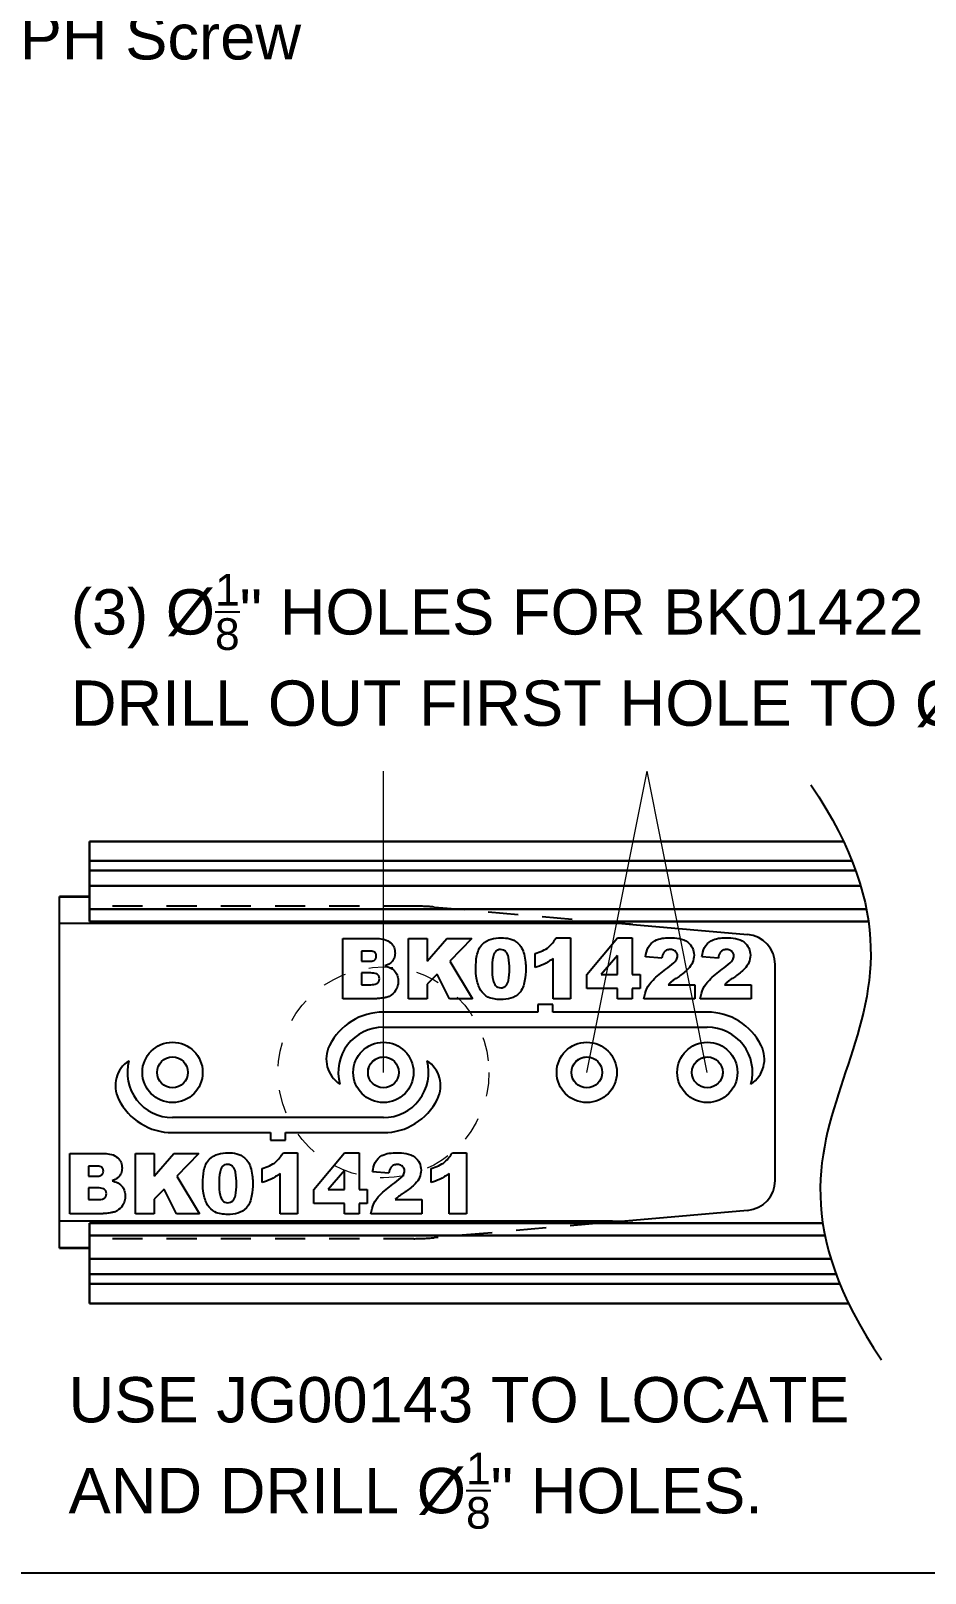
# Model space of a CAD drawing. Extents: x -1.2 to 11.7, y -13.3 to 0.
# Drawn here: x 3.71 to 7.42, y -13.31 to -6.91 of the extents above; entities that cross this region are included whole.
import ezdxf
from ezdxf import colors
from ezdxf.entities.mleader import LeaderData, LeaderLine
from ezdxf.math import Vec2, Vec3

# ---------------------------------------------------------------- set-up
doc = ezdxf.new("R2010")
doc.units = 0
doc.header["$LTSCALE"] = 0.5
doc.header["$MEASUREMENT"] = 0
doc.linetypes.add('HIDDEN', pattern=[0.375, 0.25, -0.125])
for name, color, linetype in [('Dimension', 10, 'CONTINUOUS'), ('FAB DWG', 221, 'CONTINUOUS'), ('Housing', 150, 'CONTINUOUS')]:
    doc.layers.add(name, color=color, linetype=linetype)
doc.layers.add('Jig', color=41, linetype='CONTINUOUS', lineweight=13)
doc.layers.add('Text-Unprinted', color=131, linetype='CONTINUOUS', plot=False)
doc.styles.get("Standard").update_dxf_attribs({"font": 'arial.ttf'})

msp = doc.modelspace()

# ---------------------------------------------------------------- linework, layer by layer
at = {"layer": 'Dimension', "lineweight": 15, "ltscale": 0.5, "transparency": 16777216}
for p, q in [((5.1728, -11.2305), (5.1728, -9.9805)), ((6.0165, -11.2305), (6.2665, -9.9805)), ((6.5165, -11.2305), (6.2665, -9.9805))]:
    msp.add_line(p, q, dxfattribs=at)
at = {"layer": 'Dimension', "transparency": 16777216}
for points in [[(2.7389, -7.3014), (3.8872, -8.5595), (3.1675, -10.1033), (2.5841, -11.6177), (3.0987, -12.2446)], [(6.9466, -10.0375), (7.3056, -10.5737), (7.0931, -11.2305), (6.8698, -11.8783), (7.2395, -12.4235)]]:
    msp.add_open_spline(points, degree=3, dxfattribs=at)
at = {"layer": 'Housing', "lineweight": 30, "transparency": 16777216}
for p, q in [((3.954, -10.2721), (7.0815, -10.2721)), ((3.954, -10.6044), (3.954, -10.2721)), ((3.954, -10.3531), (7.1169, -10.3531)), ((3.954, -10.3933), (7.1321, -10.3933)), ((3.954, -10.4567), (7.1529, -10.4567)), ((3.954, -10.5538), (7.1767, -10.5538)), ((7.1852, -10.6044), (3.954, -10.6044)), ((3.954, -11.8565), (3.954, -12.1889)), ((6.9952, -11.8565), (3.954, -11.8565)), ((3.954, -11.9071), (7.0042, -11.9071)), ((3.954, -12.0042), (7.0289, -12.0042)), ((3.954, -12.0676), (7.0504, -12.0676)), ((3.954, -12.1079), (7.0661, -12.1079)), ((3.954, -12.1889), (7.1023, -12.1889))]:
    msp.add_line(p, q, dxfattribs=at)
at = {"layer": 'Housing', "linetype": 'HIDDEN', "lineweight": 15, "ltscale": 0.5, "transparency": 16777216}
for centre, radius in [((5.1728, -11.2305), 0.4375), ((5.1728, -11.2305), 0.0625), ((6.0165, -11.2305), 0.0625), ((6.5165, -11.2305), 0.0625)]:
    msp.add_circle(centre, radius, dxfattribs=at)
at = {"layer": 'Jig', "linetype": 'Continuous', "lineweight": 25, "transparency": 16777216}
for p, q in [((3.829, -11.9605), (3.829, -10.5005)), ((3.954, -10.5005), (3.829, -10.5005)), ((3.954, -10.5037), (3.829, -10.5037)), ((6.123, -10.6126), (3.829, -10.6126)), ((6.0717, -10.6044), (6.2081, -10.6164)), ((6.2081, -10.6164), (6.6837, -10.658)), ((5.0037, -10.6751), (5.147, -10.6751)), ((5.0037, -10.9251), (5.0037, -10.6751)), ((5.2764, -10.6751), (5.3544, -10.6751)), ((5.2764, -10.9251), (5.2764, -10.6751)), ((5.3544, -10.7696), (5.4359, -10.6751)), ((5.3544, -10.6751), (5.3544, -10.7696)), ((5.4359, -10.6751), (5.5394, -10.6751)), ((5.5394, -10.6751), (5.4481, -10.7687)), ((5.8901, -10.6719), (5.9485, -10.6719)), ((5.9485, -10.6719), (5.9485, -10.9251)), ((6.0167, -10.8248), (6.1433, -10.6719)), ((6.1433, -10.6719), (6.205, -10.6719)), ((6.205, -10.6719), (6.205, -10.8245)), ((5.0816, -10.7271), (5.0816, -10.7693)), ((5.1136, -10.7271), (5.0816, -10.7271)), ((5.8024, -10.7952), (5.8024, -10.7368)), ((6.1433, -10.7459), (6.0766, -10.8245)), ((6.1433, -10.8245), (6.1433, -10.7459)), ((6.3284, -10.7563), (6.2602, -10.751)), ((6.5622, -10.7563), (6.494, -10.751)), ((5.0816, -10.7693), (5.1131, -10.7693)), ((5.4481, -10.7687), (5.5427, -10.9251)), ((5.8771, -10.9251), (5.8771, -10.758)), ((6.7978, -11.6784), (6.7978, -10.7825)), ((5.0816, -10.818), (5.0816, -10.8667)), ((5.1204, -10.818), (5.0816, -10.818)), ((5.0816, -10.8667), (5.1205, -10.8667)), ((5.3953, -10.8228), (5.3544, -10.8647)), ((5.3544, -10.8647), (5.3544, -10.9251)), ((5.4475, -10.9251), (5.3953, -10.8228)), ((6.0167, -10.8829), (6.0167, -10.8248)), ((6.0766, -10.8245), (6.1433, -10.8245)), ((6.205, -10.8245), (6.2375, -10.8245)), ((6.2375, -10.8245), (6.2375, -10.8829)), ((6.3542, -10.8667), (6.4648, -10.8667)), ((6.4648, -10.8667), (6.4648, -10.9251)), ((6.5879, -10.8667), (6.6985, -10.8667)), ((6.6985, -10.8667), (6.6985, -10.9251)), ((5.1367, -10.9251), (5.0037, -10.9251)), ((5.3544, -10.9251), (5.2764, -10.9251)), ((5.5427, -10.9251), (5.4475, -10.9251)), ((5.9485, -10.9251), (5.8771, -10.9251)), ((6.1433, -10.8829), (6.0167, -10.8829)), ((6.1433, -10.9251), (6.1433, -10.8829)), ((6.205, -10.9251), (6.1433, -10.9251)), ((6.205, -10.8829), (6.205, -10.9251)), ((6.2375, -10.8829), (6.205, -10.8829)), ((6.4648, -10.9251), (6.2537, -10.9251)), ((6.6985, -10.9251), (6.4875, -10.9251)), ((5.8134, -10.9805), (5.1728, -10.9805)), ((5.8759, -10.9492), (5.8134, -10.9492)), ((5.8134, -10.9492), (5.8134, -10.9805)), ((5.8759, -10.9805), (5.8759, -10.9492)), ((6.5165, -10.9805), (5.8759, -10.9805)), ((5.1728, -11.043), (6.5165, -11.043)), ((5.1728, -11.418), (4.2978, -11.418)), ((4.2978, -11.4805), (4.704, -11.4805)), ((4.704, -11.4805), (4.704, -11.5117)), ((4.704, -11.5117), (4.7665, -11.5117)), ((4.7665, -11.5117), (4.7665, -11.4805)), ((4.7665, -11.4805), (5.1728, -11.4805)), ((3.8712, -11.5671), (4.0145, -11.5671)), ((3.8712, -11.8171), (3.8712, -11.5671)), ((4.1439, -11.5671), (4.2219, -11.5671)), ((4.1439, -11.8171), (4.1439, -11.5671)), ((4.2219, -11.6615), (4.3034, -11.5671)), ((4.2219, -11.5671), (4.2219, -11.6615)), ((4.3034, -11.5671), (4.4069, -11.5671)), ((4.4069, -11.5671), (4.3156, -11.6606)), ((4.7576, -11.5638), (4.816, -11.5638)), ((4.816, -11.5638), (4.816, -11.8171)), ((4.8842, -11.7168), (5.0108, -11.5638)), ((5.0108, -11.5638), (5.0725, -11.5638)), ((5.0725, -11.5638), (5.0725, -11.7164)), ((5.4589, -11.5638), (5.5173, -11.5638)), ((5.5173, -11.5638), (5.5173, -11.8171)), ((3.9491, -11.619), (3.9491, -11.6612)), ((3.9811, -11.619), (3.9491, -11.619)), ((4.6699, -11.6872), (4.6699, -11.6288)), ((5.0108, -11.6378), (4.9441, -11.7164)), ((5.0108, -11.7164), (5.0108, -11.6378)), ((5.1959, -11.6482), (5.1277, -11.6429)), ((5.3712, -11.6872), (5.3712, -11.6288)), ((3.9491, -11.6612), (3.9806, -11.6612)), ((3.9491, -11.7099), (3.9491, -11.7586)), ((3.9878, -11.7099), (3.9491, -11.7099)), ((4.3156, -11.6606), (4.4102, -11.8171)), ((4.7446, -11.8171), (4.7446, -11.6499)), ((5.4459, -11.8171), (5.4459, -11.6499)), ((3.9491, -11.7586), (3.988, -11.7586)), ((4.2628, -11.7148), (4.2219, -11.7566)), ((4.2219, -11.7566), (4.2219, -11.8171)), ((4.315, -11.8171), (4.2628, -11.7148)), ((4.8842, -11.7749), (4.8842, -11.7168)), ((5.0108, -11.7749), (4.8842, -11.7749)), ((4.9441, -11.7164), (5.0108, -11.7164)), ((5.0108, -11.8171), (5.0108, -11.7749)), ((5.0725, -11.7164), (5.105, -11.7164)), ((5.0725, -11.7749), (5.0725, -11.8171)), ((5.105, -11.7749), (5.0725, -11.7749)), ((5.105, -11.7164), (5.105, -11.7749)), ((5.2217, -11.7586), (5.3323, -11.7586)), ((5.3323, -11.7586), (5.3323, -11.8171)), ((4.0042, -11.8171), (3.8712, -11.8171)), ((4.2219, -11.8171), (4.1439, -11.8171)), ((4.4102, -11.8171), (4.315, -11.8171)), ((4.816, -11.8171), (4.7446, -11.8171)), ((5.0725, -11.8171), (5.0108, -11.8171)), ((5.3323, -11.8171), (5.1212, -11.8171)), ((5.5173, -11.8171), (5.4459, -11.8171)), ((6.6837, -11.8029), (6.2081, -11.8446)), ((6.123, -11.8483), (3.829, -11.8483)), ((6.2081, -11.8446), (6.0717, -11.8565)), ((3.829, -11.9573), (3.954, -11.9573)), ((3.829, -11.9605), (3.954, -11.9605))]:
    msp.add_line(p, q, dxfattribs=at)
at = {"layer": 'Jig', "linetype": 'HIDDEN', "lineweight": 25, "transparency": 16777216}
for p, q in [((5.2983, -10.5405), (3.954, -10.5405)), ((5.3834, -10.5442), (6.0717, -10.6044)), ((6.0717, -11.8565), (5.3834, -11.9167)), ((5.2983, -11.9205), (3.954, -11.9205))]:
    msp.add_line(p, q, dxfattribs=at)
at = {"layer": 'Jig', "linetype": 'Continuous', "lineweight": 25, "transparency": 16777216}
for centre, radius in [((4.2978, -11.2305), 0.125), ((5.1728, -11.2305), 0.125), ((6.0165, -11.2305), 0.125), ((6.5165, -11.2305), 0.125), ((4.2978, -11.2305), 0.064), ((5.1728, -11.2305), 0.064), ((6.0165, -11.2305), 0.064), ((6.5165, -11.2305), 0.064)]:
    msp.add_circle(centre, radius, dxfattribs=at)
for centre, radius, start, end in [((6.6728, -10.7825), 0.125, 0, 85), ((5.1728, -11.2305), 0.25, 90, 153.59038), ((6.5165, -11.2305), 0.25, 26.40962, 90), ((5.1728, -11.2305), 0.1875, 90, 195), ((6.5165, -11.2305), 0.1875, 345, 90), ((5.0608, -11.1749), 0.125, 153.59038, 236.40962), ((6.6285, -11.1749), 0.125, 303.59038, 26.40962), ((4.1858, -11.2861), 0.125, 123.59038, 206.40962), ((4.2978, -11.2305), 0.1875, 165, 270), ((5.1728, -11.2305), 0.1875, 270, 15), ((5.2847, -11.2861), 0.125, 333.59038, 56.40962), ((4.2978, -11.2305), 0.25, 206.40962, 270), ((5.1728, -11.2305), 0.25, 270, 333.59038), ((6.6728, -11.6784), 0.125, 275, 0)]:
    msp.add_arc(centre, radius, start, end, dxfattribs=at)
at = {"layer": 'Jig', "linetype": 'HIDDEN', "lineweight": 25, "transparency": 16777216}
for centre, major_axis, start_param, end_param in [((5.3725, -10.6688), (-0.3526, 0.0308), 4.712389, 4.955215), ((5.3725, -11.7922), (0.3526, 0.0308), 4.469563, 4.712389)]:
    msp.add_ellipse(centre, major_axis=major_axis, ratio=0.353184, start_param=start_param, end_param=end_param, dxfattribs=at)
at = {"layer": 'Jig', "linetype": 'Continuous', "lineweight": 25, "transparency": 16777216}
for centre, major_axis, start_param, end_param in [((6.1972, -10.7409), (-0.3526, 0.0308), 4.712389, 4.955215), ((6.1972, -11.72), (0.3526, 0.0308), 4.469563, 4.712389)]:
    msp.add_ellipse(centre, major_axis=major_axis, ratio=0.353184, start_param=start_param, end_param=end_param, dxfattribs=at)
for points, knots in [([(5.147, -10.6751), (5.1571, -10.6756), (5.1773, -10.6767), (5.2027, -10.6904), (5.2187, -10.7118), (5.2204, -10.7276), (5.2213, -10.7355)], [0, 0, 0, 0, 0.280855, 0.560066, 0.780046, 1, 1, 1, 1]), ([(5.5557, -10.7991), (5.5562, -10.7813), (5.5572, -10.7459), (5.5768, -10.6971), (5.6193, -10.6741), (5.6472, -10.6726), (5.6613, -10.6719)], [0, 0, 0, 0, 0.281491, 0.559748, 0.77913, 1, 1, 1, 1]), ([(5.6613, -10.6719), (5.6733, -10.6723), (5.6973, -10.6733), (5.7279, -10.6891), (5.7479, -10.7133), (5.7536, -10.7314), (5.7564, -10.7404)], [0, 0, 0, 0, 0.280493, 0.559597, 0.779659, 1, 1, 1, 1]), ([(5.8024, -10.7368), (5.8229, -10.7299), (5.8594, -10.7175), (5.8807, -10.6858), (5.8901, -10.6719)], [0, 0, 0, 0, 0.560663, 1, 1, 1, 1]), ([(6.2602, -10.751), (6.2626, -10.7375), (6.2674, -10.7108), (6.2954, -10.6824), (6.3292, -10.6728), (6.3503, -10.6722), (6.3609, -10.6719)], [0, 0, 0, 0, 0.2806228, 0.5584158, 0.7787536, 1, 1, 1, 1]), ([(6.3609, -10.6719), (6.374, -10.6722), (6.4001, -10.6728), (6.4351, -10.6862), (6.4577, -10.7131), (6.4602, -10.7337), (6.4615, -10.744)], [0, 0, 0, 0, 0.281517, 0.560668, 0.780351, 1, 1, 1, 1]), ([(6.494, -10.751), (6.4964, -10.7375), (6.5011, -10.7108), (6.5292, -10.6824), (6.5629, -10.6728), (6.584, -10.6722), (6.5946, -10.6719)], [0, 0, 0, 0, 0.280623, 0.558416, 0.778754, 1, 1, 1, 1]), ([(6.5946, -10.6719), (6.6077, -10.6722), (6.6338, -10.6728), (6.6688, -10.6862), (6.6914, -10.7131), (6.694, -10.7337), (6.6953, -10.744)], [0, 0, 0, 0, 0.281517, 0.560668, 0.780351, 1, 1, 1, 1]), ([(5.1131, -10.7693), (5.1205, -10.7692), (5.1297, -10.769), (5.1383, -10.7626), (5.1425, -10.7567), (5.143, -10.7513), (5.1433, -10.7477)], [0, 0, 0, 0, 0.499034, 0.624473, 0.750181, 1, 1, 1, 1]), ([(5.1433, -10.7477), (5.1429, -10.7442), (5.1424, -10.739), (5.1381, -10.7334), (5.1296, -10.7274), (5.1207, -10.7272), (5.1136, -10.7271)], [0, 0, 0, 0, 0.24937, 0.374958, 0.500628, 1, 1, 1, 1]), ([(5.2213, -10.7355), (5.2205, -10.7432), (5.2192, -10.7569), (5.2108, -10.7677), (5.207, -10.7724)], [0, 0, 0, 0, 0.559379, 1, 1, 1, 1]), ([(5.6589, -10.7206), (5.6548, -10.7209), (5.6467, -10.7216), (5.6332, -10.7317), (5.6242, -10.7597), (5.624, -10.7838), (5.6239, -10.7999)], [0, 0, 0, 0, 0.124956, 0.249616, 0.49815, 1, 1, 1, 1]), ([(5.6953, -10.8017), (5.6952, -10.7852), (5.6951, -10.7605), (5.6853, -10.732), (5.6714, -10.7217), (5.6631, -10.7209), (5.6589, -10.7206)], [0, 0, 0, 0, 0.5018497, 0.750295, 0.8750626, 1, 1, 1, 1]), ([(5.7564, -10.7404), (5.7587, -10.7511), (5.7628, -10.7702), (5.7633, -10.7897), (5.7635, -10.7982)], [0, 0, 0, 0, 0.559917, 1, 1, 1, 1]), ([(6.3626, -10.7206), (6.3574, -10.721), (6.3471, -10.722), (6.3323, -10.7349), (6.3299, -10.7482), (6.3284, -10.7563)], [0, 0, 0, 0, 0.280648, 0.559426, 1, 1, 1, 1]), ([(6.3441, -10.8027), (6.3555, -10.7944), (6.3715, -10.7828), (6.3896, -10.764), (6.3921, -10.753), (6.3933, -10.7475)], [0, 0, 0, 0, 0.5616127, 0.7817748, 1, 1, 1, 1]), ([(6.3933, -10.7475), (6.3927, -10.7432), (6.3914, -10.7347), (6.3826, -10.726), (6.3727, -10.7212), (6.366, -10.7208), (6.3626, -10.7206)], [0, 0, 0, 0, 0.278882, 0.558608, 0.779176, 1, 1, 1, 1]), ([(6.4615, -10.744), (6.4602, -10.7545), (6.4575, -10.7756), (6.4344, -10.8066), (6.4125, -10.8224), (6.3991, -10.8321)], [0, 0, 0, 0, 0.279129, 0.558974, 1, 1, 1, 1]), ([(6.5964, -10.7206), (6.5912, -10.721), (6.5809, -10.722), (6.5661, -10.7349), (6.5637, -10.7482), (6.5622, -10.7563)], [0, 0, 0, 0, 0.2806478, 0.5594256, 1, 1, 1, 1]), ([(6.5778, -10.8027), (6.5893, -10.7944), (6.6052, -10.7828), (6.6234, -10.764), (6.6259, -10.753), (6.6271, -10.7475)], [0, 0, 0, 0, 0.561613, 0.781775, 1, 1, 1, 1]), ([(6.6271, -10.7475), (6.6265, -10.7432), (6.6252, -10.7347), (6.6164, -10.726), (6.6064, -10.7212), (6.5998, -10.7208), (6.5964, -10.7206)], [0, 0, 0, 0, 0.278882, 0.558608, 0.779176, 1, 1, 1, 1]), ([(6.6953, -10.744), (6.6939, -10.7545), (6.6912, -10.7756), (6.6681, -10.8066), (6.6463, -10.8224), (6.6329, -10.8321)], [0, 0, 0, 0, 0.279129, 0.558974, 1, 1, 1, 1]), ([(5.207, -10.7724), (5.2024, -10.7764), (5.1941, -10.7835), (5.1838, -10.7871), (5.1793, -10.7886)], [0, 0, 0, 0, 0.559166, 1, 1, 1, 1]), ([(5.1793, -10.7886), (5.1876, -10.791), (5.2041, -10.7958), (5.2231, -10.8116), (5.2329, -10.8319), (5.2338, -10.8454), (5.2342, -10.8522)], [0, 0, 0, 0, 0.280595, 0.559686, 0.779638, 1, 1, 1, 1]), ([(5.5751, -10.8891), (5.5684, -10.873), (5.5565, -10.844), (5.5559, -10.8129), (5.5557, -10.7991)], [0, 0, 0, 0, 0.558507, 1, 1, 1, 1]), ([(5.6239, -10.7999), (5.624, -10.816), (5.6241, -10.8403), (5.634, -10.8678), (5.6471, -10.8784), (5.6552, -10.8792), (5.6593, -10.8797)], [0, 0, 0, 0, 0.501702, 0.750445, 0.875181, 1, 1, 1, 1]), ([(5.6593, -10.8797), (5.6633, -10.8793), (5.6714, -10.8785), (5.6815, -10.8712), (5.688, -10.861), (5.6954, -10.838), (5.6953, -10.8178), (5.6953, -10.8017)], [0, 0, 0, 0, 0.124746, 0.249408, 0.374355, 0.499578, 1, 1, 1, 1]), ([(5.7635, -10.7982), (5.7628, -10.8161), (5.7615, -10.8517), (5.744, -10.9016), (5.7018, -10.9264), (5.6736, -10.9277), (5.6594, -10.9284)], [0, 0, 0, 0, 0.281466, 0.560523, 0.779204, 1, 1, 1, 1]), ([(5.8771, -10.758), (5.8641, -10.7669), (5.841, -10.7829), (5.8142, -10.7915), (5.8024, -10.7952)], [0, 0, 0, 0, 0.559663, 1, 1, 1, 1]), ([(6.2537, -10.9251), (6.2568, -10.9107), (6.2631, -10.8818), (6.2953, -10.839), (6.3256, -10.8165), (6.3441, -10.8027)], [0, 0, 0, 0, 0.279558, 0.55925, 1, 1, 1, 1]), ([(6.4875, -10.9251), (6.4906, -10.9107), (6.4968, -10.8818), (6.5291, -10.839), (6.5593, -10.8165), (6.5778, -10.8027)], [0, 0, 0, 0, 0.279558, 0.55925, 1, 1, 1, 1]), ([(5.1563, -10.8416), (5.1558, -10.8375), (5.1549, -10.8313), (5.1495, -10.825), (5.1392, -10.8183), (5.1287, -10.8181), (5.1204, -10.818)], [0, 0, 0, 0, 0.248884, 0.374616, 0.500146, 1, 1, 1, 1]), ([(5.1205, -10.8667), (5.1291, -10.8664), (5.1398, -10.8661), (5.15, -10.8588), (5.1551, -10.852), (5.1558, -10.8457), (5.1563, -10.8416)], [0, 0, 0, 0, 0.498979, 0.624624, 0.750362, 1, 1, 1, 1]), ([(5.2342, -10.8522), (5.2338, -10.859), (5.2328, -10.8726), (5.2229, -10.8955), (5.209, -10.9065), (5.2006, -10.9132)], [0, 0, 0, 0, 0.280872, 0.561572, 1, 1, 1, 1]), ([(6.3991, -10.8321), (6.3938, -10.8357), (6.385, -10.8416), (6.3729, -10.8501), (6.3633, -10.8581), (6.3572, -10.8638), (6.3542, -10.8667)], [0, 0, 0, 0, 0.3400423, 0.5600456, 0.7799907, 1, 1, 1, 1]), ([(6.6329, -10.8321), (6.6275, -10.8357), (6.6188, -10.8416), (6.6067, -10.8501), (6.597, -10.8581), (6.591, -10.8638), (6.5879, -10.8667)], [0, 0, 0, 0, 0.340042, 0.560046, 0.779991, 1, 1, 1, 1]), ([(5.1713, -10.9216), (5.1649, -10.9225), (5.1534, -10.9241), (5.1418, -10.9248), (5.1367, -10.9251)], [0, 0, 0, 0, 0.560095, 1, 1, 1, 1]), ([(5.2006, -10.9132), (5.1953, -10.9155), (5.1859, -10.9196), (5.1758, -10.921), (5.1713, -10.9216)], [0, 0, 0, 0, 0.559347, 1, 1, 1, 1]), ([(5.6594, -10.9284), (5.6405, -10.9273), (5.6068, -10.9253), (5.5848, -10.9002), (5.5751, -10.8891)], [0, 0, 0, 0, 0.560178, 1, 1, 1, 1]), ([(4.0145, -11.5671), (4.0246, -11.5676), (4.0447, -11.5686), (4.0702, -11.5823), (4.0862, -11.6037), (4.0879, -11.6196), (4.0887, -11.6275)], [0, 0, 0, 0, 0.280855, 0.560066, 0.780046, 1, 1, 1, 1]), ([(4.4232, -11.6911), (4.4237, -11.6733), (4.4247, -11.6379), (4.4443, -11.5891), (4.4867, -11.5661), (4.5147, -11.5646), (4.5288, -11.5638)], [0, 0, 0, 0, 0.281491, 0.559748, 0.77913, 1, 1, 1, 1]), ([(4.5288, -11.5638), (4.5408, -11.5643), (4.5648, -11.5652), (4.5954, -11.5811), (4.6154, -11.6053), (4.621, -11.6233), (4.6239, -11.6324)], [0, 0, 0, 0, 0.280493, 0.559597, 0.779659, 1, 1, 1, 1]), ([(4.6699, -11.6288), (4.6904, -11.6218), (4.7269, -11.6095), (4.7482, -11.5778), (4.7576, -11.5638)], [0, 0, 0, 0, 0.560663, 1, 1, 1, 1]), ([(5.1277, -11.6429), (5.1301, -11.6295), (5.1349, -11.6028), (5.1629, -11.5743), (5.1967, -11.5647), (5.2178, -11.5641), (5.2284, -11.5638)], [0, 0, 0, 0, 0.280623, 0.558416, 0.778754, 1, 1, 1, 1]), ([(5.2284, -11.5638), (5.2415, -11.5641), (5.2675, -11.5647), (5.3026, -11.5781), (5.3252, -11.6051), (5.3277, -11.6257), (5.329, -11.636)], [0, 0, 0, 0, 0.281517, 0.560668, 0.780351, 1, 1, 1, 1]), ([(5.3712, -11.6288), (5.3917, -11.6218), (5.4282, -11.6095), (5.4495, -11.5778), (5.4589, -11.5638)], [0, 0, 0, 0, 0.560663, 1, 1, 1, 1]), ([(3.9806, -11.6612), (3.988, -11.6611), (3.9972, -11.661), (4.0058, -11.6545), (4.01, -11.6486), (4.0105, -11.6433), (4.0108, -11.6397)], [0, 0, 0, 0, 0.499034, 0.624473, 0.750181, 1, 1, 1, 1]), ([(4.0108, -11.6397), (4.0104, -11.6362), (4.0099, -11.631), (4.0056, -11.6254), (3.9971, -11.6194), (3.9882, -11.6192), (3.9811, -11.619)], [0, 0, 0, 0, 0.24937, 0.374958, 0.500628, 1, 1, 1, 1]), ([(4.0887, -11.6275), (4.088, -11.6352), (4.0867, -11.6489), (4.0783, -11.6596), (4.0745, -11.6644)], [0, 0, 0, 0, 0.559379, 1, 1, 1, 1]), ([(4.5264, -11.6125), (4.5223, -11.6129), (4.5142, -11.6136), (4.5006, -11.6236), (4.4917, -11.6517), (4.4915, -11.6757), (4.4913, -11.6918)], [0, 0, 0, 0, 0.1249555, 0.2496157, 0.4981498, 1, 1, 1, 1]), ([(4.5628, -11.6936), (4.5627, -11.6771), (4.5626, -11.6524), (4.5528, -11.6239), (4.5389, -11.6137), (4.5306, -11.6129), (4.5264, -11.6125)], [0, 0, 0, 0, 0.5018497, 0.750295, 0.8750626, 1, 1, 1, 1]), ([(4.6239, -11.6324), (4.6262, -11.643), (4.6303, -11.6621), (4.6307, -11.6816), (4.631, -11.6902)], [0, 0, 0, 0, 0.559917, 1, 1, 1, 1]), ([(5.2301, -11.6125), (5.2249, -11.613), (5.2146, -11.6139), (5.1998, -11.6269), (5.1974, -11.6401), (5.1959, -11.6482)], [0, 0, 0, 0, 0.280648, 0.559426, 1, 1, 1, 1]), ([(5.2116, -11.6947), (5.223, -11.6864), (5.2389, -11.6747), (5.2571, -11.656), (5.2596, -11.6449), (5.2608, -11.6394)], [0, 0, 0, 0, 0.5616127, 0.7817748, 1, 1, 1, 1]), ([(5.2608, -11.6394), (5.2602, -11.6352), (5.2589, -11.6266), (5.2501, -11.6179), (5.2402, -11.6132), (5.2335, -11.6127), (5.2301, -11.6125)], [0, 0, 0, 0, 0.278882, 0.558608, 0.779176, 1, 1, 1, 1]), ([(5.329, -11.636), (5.3277, -11.6465), (5.325, -11.6675), (5.3019, -11.6986), (5.28, -11.7144), (5.2666, -11.7241)], [0, 0, 0, 0, 0.279129, 0.558974, 1, 1, 1, 1]), ([(4.0238, -11.7335), (4.0233, -11.7294), (4.0224, -11.7232), (4.017, -11.717), (4.0067, -11.7103), (3.9962, -11.7101), (3.9878, -11.7099)], [0, 0, 0, 0, 0.248884, 0.374616, 0.500146, 1, 1, 1, 1]), ([(4.0745, -11.6644), (4.0699, -11.6683), (4.0616, -11.6754), (4.0513, -11.679), (4.0468, -11.6806)], [0, 0, 0, 0, 0.559166, 1, 1, 1, 1]), ([(4.0468, -11.6806), (4.0551, -11.683), (4.0716, -11.6877), (4.0906, -11.7035), (4.1004, -11.7239), (4.1013, -11.7374), (4.1017, -11.7441)], [0, 0, 0, 0, 0.2805952, 0.559686, 0.7796381, 1, 1, 1, 1]), ([(4.4426, -11.7811), (4.4359, -11.7649), (4.424, -11.736), (4.4234, -11.7048), (4.4232, -11.6911)], [0, 0, 0, 0, 0.558507, 1, 1, 1, 1]), ([(4.4913, -11.6918), (4.4914, -11.708), (4.4916, -11.7322), (4.5015, -11.7598), (4.5146, -11.7703), (4.5227, -11.7712), (4.5268, -11.7716)], [0, 0, 0, 0, 0.501702, 0.750445, 0.875181, 1, 1, 1, 1]), ([(4.5268, -11.7716), (4.5308, -11.7712), (4.5389, -11.7704), (4.549, -11.7631), (4.5555, -11.7529), (4.5628, -11.7299), (4.5628, -11.7098), (4.5628, -11.6936)], [0, 0, 0, 0, 0.124746, 0.249408, 0.374355, 0.499578, 1, 1, 1, 1]), ([(4.631, -11.6902), (4.6303, -11.7081), (4.629, -11.7437), (4.6115, -11.7935), (4.5693, -11.8183), (4.5411, -11.8197), (4.5269, -11.8203)], [0, 0, 0, 0, 0.281466, 0.560523, 0.779204, 1, 1, 1, 1]), ([(4.7446, -11.6499), (4.7316, -11.6589), (4.7085, -11.6748), (4.6817, -11.6834), (4.6699, -11.6872)], [0, 0, 0, 0, 0.559663, 1, 1, 1, 1]), ([(5.1212, -11.8171), (5.1243, -11.8026), (5.1306, -11.7738), (5.1628, -11.731), (5.193, -11.7085), (5.2116, -11.6947)], [0, 0, 0, 0, 0.279558, 0.55925, 1, 1, 1, 1]), ([(5.4459, -11.6499), (5.4329, -11.6589), (5.4098, -11.6748), (5.383, -11.6834), (5.3712, -11.6872)], [0, 0, 0, 0, 0.559663, 1, 1, 1, 1]), ([(3.988, -11.7586), (3.9966, -11.7584), (4.0073, -11.7581), (4.0174, -11.7507), (4.0226, -11.744), (4.0233, -11.7377), (4.0238, -11.7335)], [0, 0, 0, 0, 0.498979, 0.624624, 0.750362, 1, 1, 1, 1]), ([(4.1017, -11.7441), (4.1013, -11.7509), (4.1003, -11.7645), (4.0904, -11.7874), (4.0765, -11.7984), (4.068, -11.8051)], [0, 0, 0, 0, 0.2808725, 0.5615723, 1, 1, 1, 1]), ([(5.2666, -11.7241), (5.2613, -11.7277), (5.2525, -11.7336), (5.2404, -11.7421), (5.2308, -11.7501), (5.2247, -11.7558), (5.2217, -11.7586)], [0, 0, 0, 0, 0.340042, 0.560046, 0.779991, 1, 1, 1, 1]), ([(4.0388, -11.8136), (4.0323, -11.8145), (4.0209, -11.816), (4.0093, -11.8168), (4.0042, -11.8171)], [0, 0, 0, 0, 0.560095, 1, 1, 1, 1]), ([(4.068, -11.8051), (4.0628, -11.8074), (4.0534, -11.8115), (4.0432, -11.8129), (4.0388, -11.8136)], [0, 0, 0, 0, 0.559347, 1, 1, 1, 1]), ([(4.5269, -11.8203), (4.508, -11.8192), (4.4742, -11.8173), (4.4523, -11.7921), (4.4426, -11.7811)], [0, 0, 0, 0, 0.5601778, 1, 1, 1, 1])]:
    msp.add_open_spline(points, degree=3, knots=knots, dxfattribs=at)
at = {"layer": 'Text-Unprinted', "ltscale": 0.5, "transparency": 16777216}
msp.add_lwpolyline([(0, 0), (11.4553, 0), (11.4553, -13.3084), (0, -13.3084)], close=True, dxfattribs=at)

# ---------------------------------------------------------------- texts
at = {"layer": 'FAB DWG', "ltscale": 0.5, "transparency": 16777216, "char_height": 0.188, "attachment_point": 4}
for s, width, insert in [('\\A1;(3) %%C{\\H0.7x;\\S1/8;}" HOLES FOR BK01422 OR BK01517.\\PDRILL OUT FIRST HOLE TO %%C{\\H0.7x;\\S7/8;}"', 5.645697, (3.876, -9.5089)), ('\\A1;USE JG00143 TO LOCATE\\PAND DRILL %%C{\\H0.7x;\\S1/8;}" HOLES.', 7.831048, (3.8665, -12.8094))]:
    msp.add_mtext_dynamic_manual_height_columns(s, width=width, gutter_width=0.625, heights=[0], dxfattribs=dict(at, insert=insert))

# ---------------------------------------------------------------- leaders
at = {"layer": 'FAB DWG', "ltscale": 0.5, "transparency": 16777216}
ml = msp.add_multileader_mtext('Standard', dxfattribs=at)
ml.set_content("\\A1;HW00814-00 \\P8 x 1/4'' Type F Phillips PH Screw", color=256)
ml.set_leader_properties()
ml.build(insert=Vec2(0, 0))
ml.multileader.update_dxf_attribs({"dogleg_length": 0.2669, "arrow_head_size": 0.18})
ctx = ml.context
ctx.base_point, ctx.char_height, ctx.arrow_head_size, ctx.landing_gap_size, ctx.plane_origin = Vec3(1.6513, -6.6215), 0.188, 0.18, 0.09, Vec3(5.3972, -7.0997)
ctx.text_align_type = 2
notes = []
notes.append((ctx, [(0, (1, 1, 0), (5.2812, -6.6215), (-1, 0), 0.36, [(0, [(6.0984, -4.9026)], 0, [])])]))
ctx.mtext.insert, ctx.mtext.rotation, ctx.mtext.width, ctx.mtext.alignment, ctx.mtext.flow_direction = Vec3(4.8312, -6.5259), 6.283185, 3.752964, 3, 5
for ctx, leaders in notes:
    for number, flags, end, landing, length, lines in leaders:
        leader = LeaderData()
        leader.index, (leader.has_last_leader_line, leader.has_dogleg_vector, leader.attachment_direction) = number, flags
        leader.last_leader_point, leader.dogleg_vector, leader.dogleg_length = Vec3(end), Vec3(landing), length
        for number, points, colour, breaks in lines:
            line = LeaderLine()
            line.index, line.vertices, line.color, line.breaks = number, Vec3.list(points), colors.encode_raw_color(colour), breaks
            leader.lines.append(line)
        ctx.leaders.append(leader)

doc.saveas('drawing.dxf')
